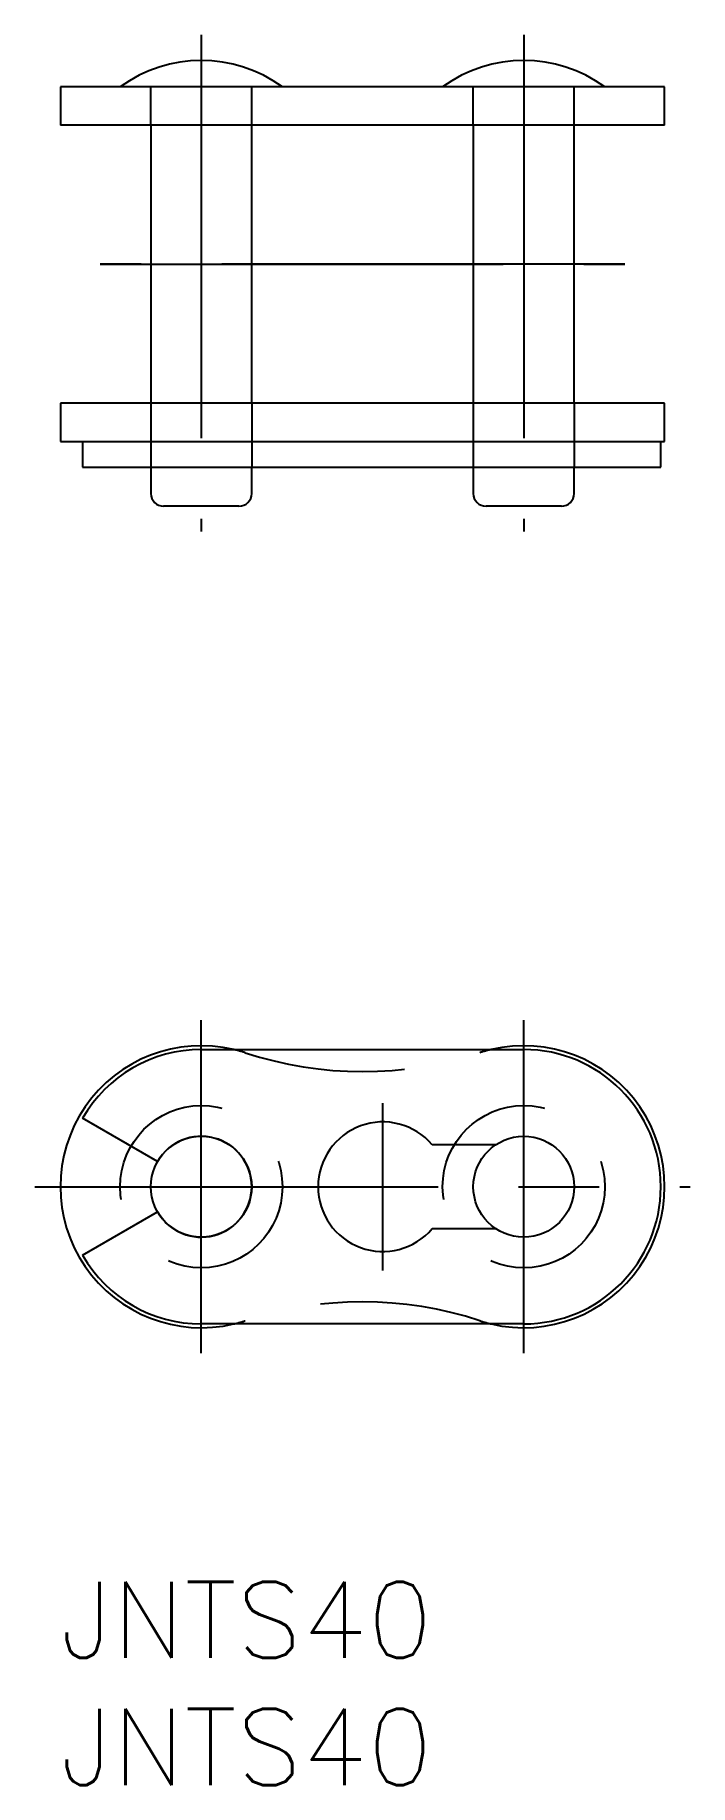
# Model space of a CAD drawing. Extents: x -1 to 24.8, y -8 to 60.9.
import ezdxf

# ---------------------------------------------------------------- set-up
doc = ezdxf.new("R2010")
doc.units = 0
doc.header["$LTSCALE"] = 0.5
doc.linetypes.add('CENTER', pattern=[50.8, 31.75, -6.35, 6.35, -6.35])
doc.linetypes.add('DASHED', pattern=[19.05, 12.7, -6.35])
for name, color, linetype in [('MSM_CENTER', 1, 'CENTER'), ('MSM_CONTINUOUS', 7, 'CONTINUOUS'), ('MSM_DASHED', 4, 'DASHED'), ('MSM_PART_NUMBER', 7, 'CONTINUOUS')]:
    doc.layers.add(name, color=color, linetype=linetype)
doc.styles.get("Standard").update_dxf_attribs({"font": 'txt.shx', "height": 1, "bigfont": 'bigfont.shx'})

# ---------------------------------------------------------------- blocks, each defined once
blk = doc.blocks.new('*U24')
at = {"layer": 'MSM_PART_NUMBER'}
blk.add_text('JNTS40', height=3, dxfattribs=at).set_placement((0, -3))
blk = doc.blocks.new('*U25')
at = {"layer": 'MSM_PART_NUMBER'}
blk.add_text('JNTS40', height=3, dxfattribs=at).set_placement((0, -8))

msp = doc.modelspace()

# ---------------------------------------------------------------- linework, layer by layer
at = {"layer": 'MSM_CENTER'}
for p, q in [((5.55, 60.885), (5.55, 41.335)), ((18.25, 60.885), (18.25, 41.335)), ((1.565, 51.865), (22.235, 51.865)), ((22.235, 51.865), (1.565, 51.865)), ((5.55, 9), (5.55, 22.1)), ((18.25, 9), (18.25, 22.1)), ((12.7, 12.255), (12.7, 18.845)), ((-1, 15.55), (24.8, 15.55))]:
    msp.add_line(p, q, dxfattribs=at)
at = {"layer": 'MSM_CONTINUOUS'}
for p, q in [((0, 58.84), (0, 57.34)), ((23.8, 58.84), (0, 58.84)), ((23.8, 57.34), (23.8, 58.84)), ((23.8, 57.34), (0, 57.34)), ((3.565, 57.34), (3.565, 46.39)), ((7.535, 46.39), (7.535, 57.34)), ((16.265, 57.34), (16.265, 46.39)), ((20.235, 46.39), (20.235, 57.34)), ((0, 46.39), (0, 44.89)), ((23.8, 46.39), (0, 46.39)), ((23.8, 44.89), (23.8, 46.39)), ((0, 44.89), (23.8, 44.89)), ((0.873, 44.89), (0.873, 43.87)), ((23.65, 43.87), (23.65, 44.89)), ((0.873, 43.87), (23.65, 43.87)), ((3.565, 43.87), (3.565, 42.835)), ((7.535, 42.835), (7.535, 43.87)), ((16.265, 43.87), (16.265, 42.835)), ((20.235, 42.835), (20.235, 43.87)), ((7.035, 42.335), (4.065, 42.335)), ((19.735, 42.335), (16.765, 42.335)), ((5.55, 20.95), (18.25, 20.95)), ((3.831, 16.543), (0.873, 18.25)), ((17.146, 17.2), (14.644, 17.2)), ((0.873, 12.85), (3.831, 14.557)), ((14.644, 13.9), (17.146, 13.9)), ((18.25, 10.15), (5.55, 10.15))]:
    msp.add_line(p, q, dxfattribs=at)
for centre in [(5.55, 15.55), (18.25, 15.55)]:
    msp.add_circle(centre, 1.985, dxfattribs=at)
for centre, radius, start, end in [((5.55, 54.478), 5.407, 53.7769, 126.2231), ((18.25, 54.478), 5.407, 53.7769, 126.2231), ((4.065, 42.835), 0.5, 180, 270), ((7.035, 42.835), 0.5, 270, 0), ((16.765, 42.835), 0.5, 180, 270), ((19.735, 42.835), 0.5, 270, 0), ((5.55, 15.55), 5.55, 76.64882, 283.35118), ((5.55, 15.55), 5.4, 90, 150), ((18.25, 15.55), 5.55, 256.64882, 103.35118), ((18.25, 15.55), 5.4, 270, 90), ((12.7, 15.55), 2.55, 40.32022, 319.67978), ((5.55, 15.55), 1.985, 210, 150), ((5.55, 15.55), 5.4, 210, 270)]:
    msp.add_arc(centre, radius, start, end, dxfattribs=at)
at = {"layer": 'MSM_DASHED'}
for p, q in [((3.565, 57.34), (3.565, 58.84)), ((7.535, 57.34), (7.535, 58.84)), ((16.265, 57.34), (16.265, 58.84)), ((20.235, 57.34), (20.235, 58.84)), ((3.565, 46.39), (3.565, 43.87)), ((7.535, 46.39), (7.535, 43.87)), ((16.265, 46.39), (16.265, 43.87)), ((20.235, 46.39), (20.235, 43.87))]:
    msp.add_line(p, q, dxfattribs=at)
for centre in [(5.55, 15.55), (18.25, 15.55)]:
    msp.add_circle(centre, 3.195, dxfattribs=at)
for centre, radius, start, end in [((5.55, 15.55), 5.55, 71.8363, 76.64882), ((11.9, 34.905), 14.82, 251.8363, 288.1637), ((18.25, 15.55), 5.55, 103.35118, 108.1637), ((11.9, -3.805), 14.82, 71.8363, 108.1637), ((5.55, 15.55), 5.55, 283.35118, 288.1637), ((18.25, 15.55), 5.55, 251.8363, 256.64882)]:
    msp.add_arc(centre, radius, start, end, dxfattribs=at)

# ---------------------------------------------------------------- block references
at = {"layer": 'MSM_CONTINUOUS'}
for name in ['*U24', '*U25']:
    msp.add_blockref(name, (0, 0), dxfattribs=at)

doc.saveas('drawing.dxf')
